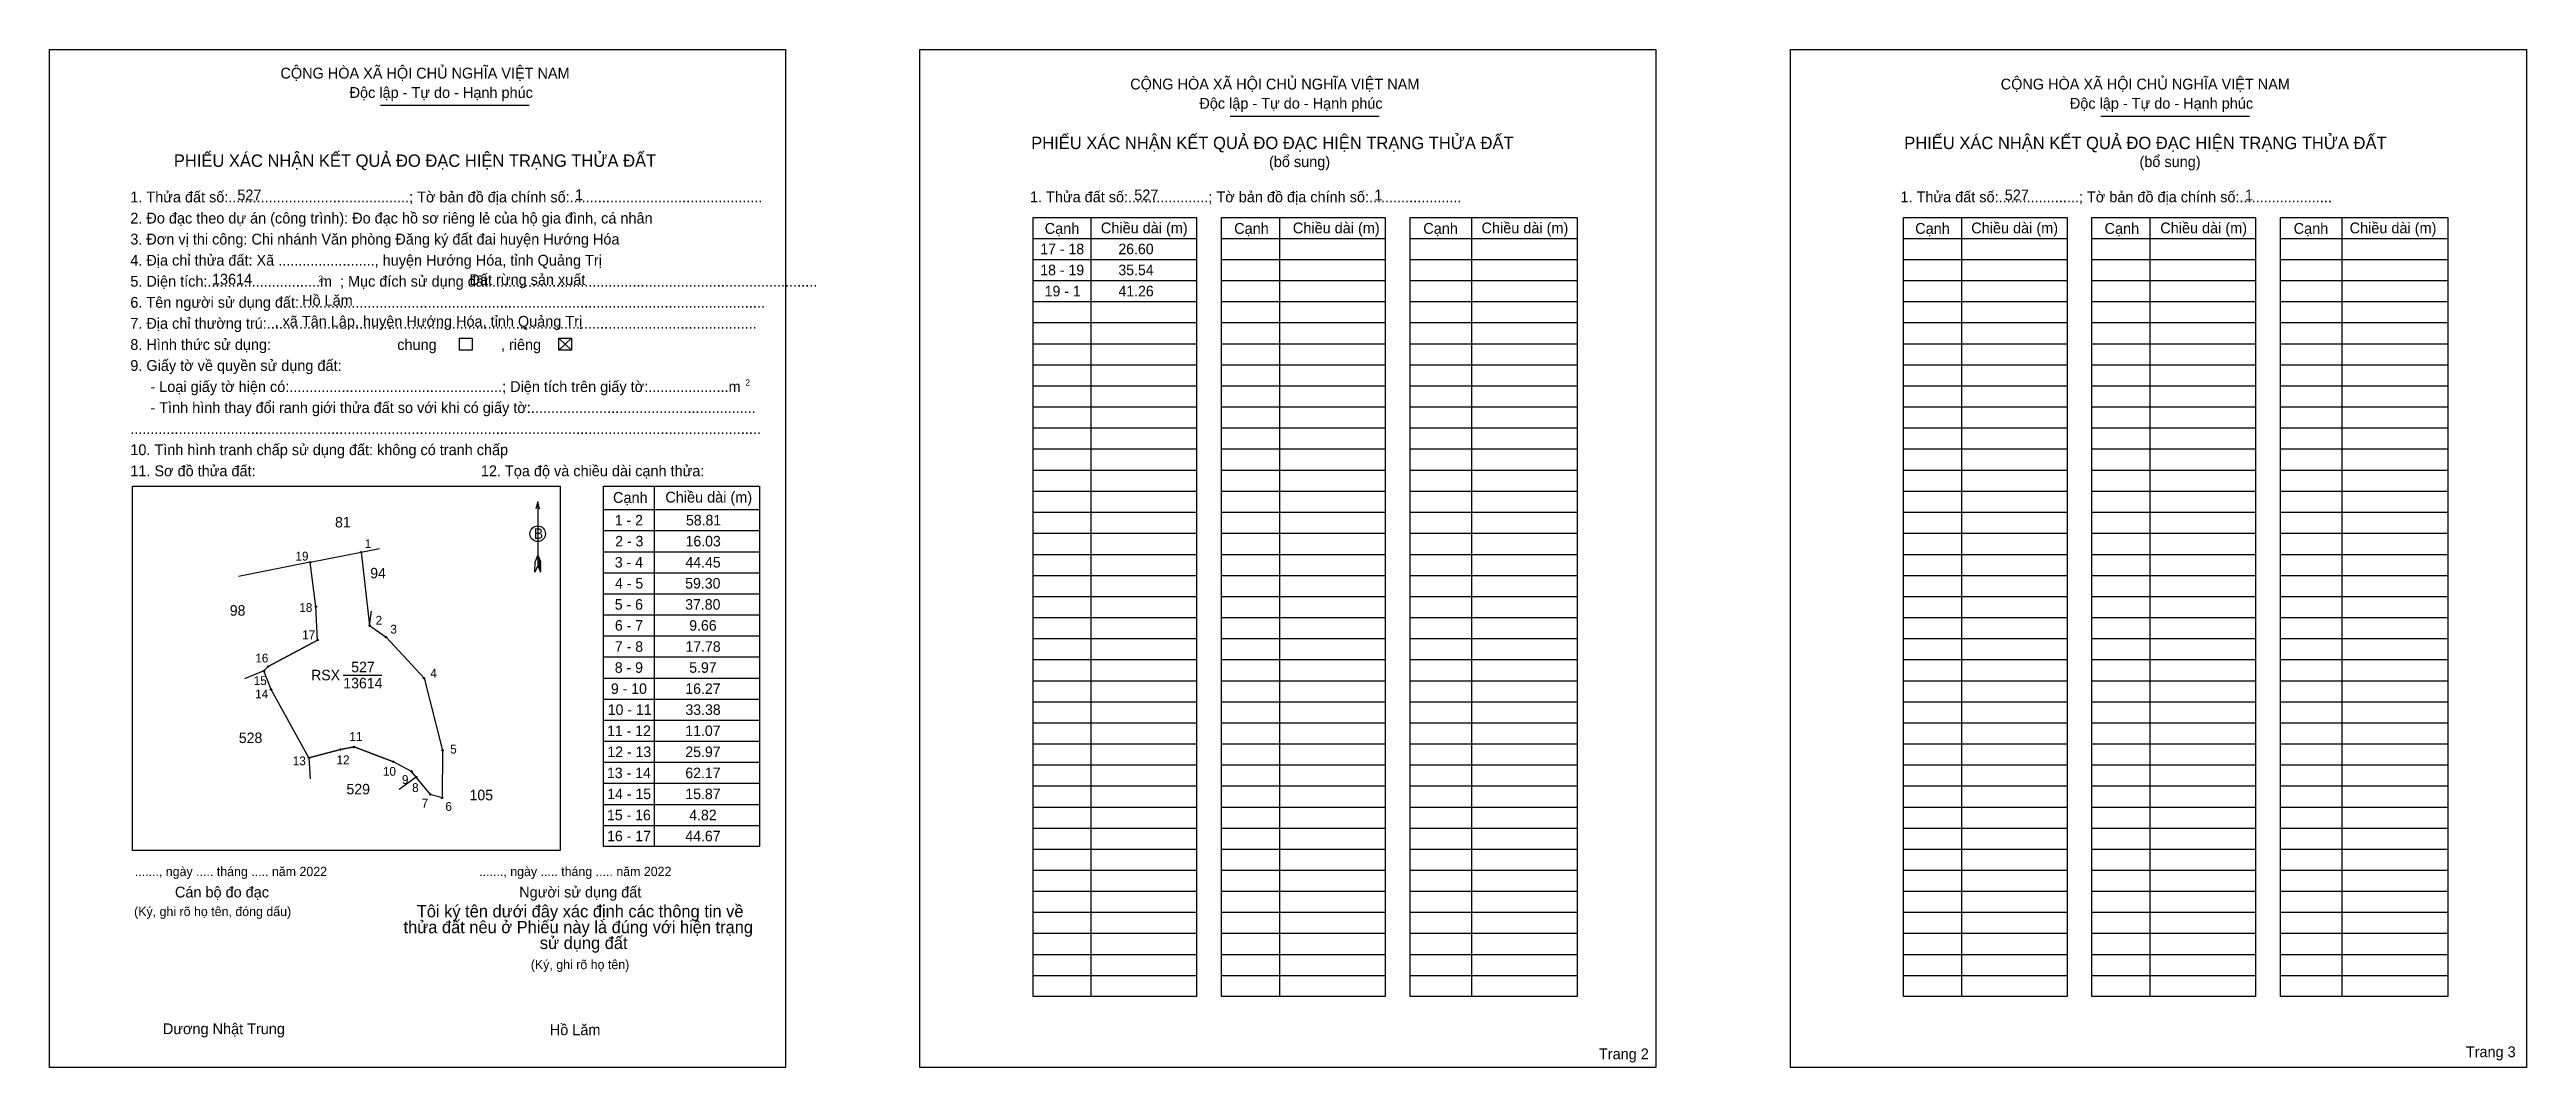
# Model space of a CAD drawing. Extents: x 543590 to 545560, y 1837645 to 1838455.
import ezdxf

# ---------------------------------------------------------------- set-up
doc = ezdxf.new("R2010")
doc.units = 0
for name, color, linetype in [('Level 1', 7, 'Continuous'), ('Level 10', 7, 'Continuous'), ('Level 11', 7, 'Continuous'), ('Level 13', 7, 'Continuous'), ('Level 2', 7, 'Continuous'), ('Level 25', 7, 'Continuous'), ('Level 27', 7, 'Continuous'), ('Level 36', 7, 'Continuous'), ('Level 48', 7, 'Continuous'), ('Level 50', 7, 'Continuous'), ('Level 52', 7, 'Continuous'), ('Level 55', 7, 'Continuous'), ('Level 6', 7, 'Continuous'), ('Level 9', 7, 'Continuous')]:
    doc.layers.add(name, color=color, linetype=linetype)

msp = doc.modelspace()

# ---------------------------------------------------------------- linework, layer by layer
at = {"layer": 'Level 1'}
for p, q in [((543590.3, 1838454.9), (543590.3, 1838454.9)), ((544282.5, 1838454.9), (544282.5, 1838454.9)), ((543853.4, 1838410.6), (543971.8, 1838410.6)), ((544529.3, 1838401.9), (544647.6, 1838401.9)), ((545221.6, 1838401.9), (545339.9, 1838401.9)), ((544418.5, 1838321.4), (544418.5, 1837701.7)), ((544568.4, 1838321.4), (544568.4, 1837701.7)), ((544721.1, 1838321.4), (544721.1, 1837701.7)), ((545110.7, 1838321.4), (545110.7, 1837701.7)), ((545260.7, 1838321.4), (545260.7, 1837701.7)), ((545413.4, 1838321.4), (545413.4, 1837701.7)), ((544372.4, 1838304.7), (544502.5, 1838304.7)), ((544522.3, 1838304.7), (544652.4, 1838304.7)), ((544672.3, 1838304.7), (544805.2, 1838304.7)), ((545064.7, 1838304.7), (545194.8, 1838304.7)), ((545214.6, 1838304.7), (545344.7, 1838304.7)), ((545364.6, 1838304.7), (545497.5, 1838304.7)), ((544372.4, 1838287.9), (544502.5, 1838287.9)), ((544522.3, 1838287.9), (544652.4, 1838287.9)), ((544672.3, 1838287.9), (544805.2, 1838287.9)), ((545064.7, 1838287.9), (545194.8, 1838287.9)), ((545214.6, 1838287.9), (545344.7, 1838287.9)), ((545364.6, 1838287.9), (545497.5, 1838287.9)), ((544372.4, 1838271.2), (544502.5, 1838271.2)), ((544522.3, 1838271.2), (544652.4, 1838271.2)), ((544672.3, 1838271.2), (544805.2, 1838271.2)), ((545064.7, 1838271.2), (545194.8, 1838271.2)), ((545214.6, 1838271.2), (545344.7, 1838271.2)), ((545364.6, 1838271.2), (545497.5, 1838271.2)), ((544372.4, 1838254.4), (544502.5, 1838254.4)), ((544522.3, 1838254.4), (544652.4, 1838254.4)), ((544672.3, 1838254.4), (544805.2, 1838254.4)), ((545064.7, 1838254.4), (545194.8, 1838254.4)), ((545214.6, 1838254.4), (545344.7, 1838254.4)), ((545364.6, 1838254.4), (545497.5, 1838254.4)), ((543995.3, 1838225.3), (544005.3, 1838215.9)), ((543995.3, 1838215.9), (544005.3, 1838225.3)), ((544372.4, 1838237.7), (544502.5, 1838237.7)), ((544522.3, 1838237.7), (544652.4, 1838237.7)), ((544672.3, 1838237.7), (544805.2, 1838237.7)), ((545064.7, 1838237.7), (545194.8, 1838237.7)), ((545214.6, 1838237.7), (545344.7, 1838237.7)), ((545364.6, 1838237.7), (545497.5, 1838237.7)), ((544372.4, 1838220.9), (544502.5, 1838220.9)), ((544372.4, 1838204.2), (544502.5, 1838204.2)), ((544522.3, 1838220.9), (544652.4, 1838220.9)), ((544522.3, 1838204.2), (544652.4, 1838204.2)), ((544672.3, 1838220.9), (544805.2, 1838220.9)), ((544672.3, 1838204.2), (544805.2, 1838204.2)), ((545064.7, 1838220.9), (545194.8, 1838220.9)), ((545064.7, 1838204.2), (545194.8, 1838204.2)), ((545214.6, 1838220.9), (545344.7, 1838220.9)), ((545214.6, 1838204.2), (545344.7, 1838204.2)), ((545364.6, 1838220.9), (545497.5, 1838220.9)), ((545364.6, 1838204.2), (545497.5, 1838204.2)), ((544372.4, 1838187.4), (544502.5, 1838187.4)), ((544522.3, 1838187.4), (544652.4, 1838187.4)), ((544672.3, 1838187.4), (544805.2, 1838187.4)), ((545064.7, 1838187.4), (545194.8, 1838187.4)), ((545214.6, 1838187.4), (545344.7, 1838187.4)), ((545364.6, 1838187.4), (545497.5, 1838187.4)), ((544372.4, 1838170.7), (544502.5, 1838170.7)), ((544522.3, 1838170.7), (544652.4, 1838170.7)), ((544672.3, 1838170.7), (544805.2, 1838170.7)), ((545064.7, 1838170.7), (545194.8, 1838170.7)), ((545214.6, 1838170.7), (545344.7, 1838170.7)), ((545364.6, 1838170.7), (545497.5, 1838170.7)), ((544372.4, 1838153.9), (544502.5, 1838153.9)), ((544522.3, 1838153.9), (544652.4, 1838153.9)), ((544672.3, 1838153.9), (544805.2, 1838153.9)), ((545064.7, 1838153.9), (545194.8, 1838153.9)), ((545214.6, 1838153.9), (545344.7, 1838153.9)), ((545364.6, 1838153.9), (545497.5, 1838153.9)), ((544372.4, 1838137.2), (544502.5, 1838137.2)), ((544522.3, 1838137.2), (544652.4, 1838137.2)), ((544672.3, 1838137.2), (544805.2, 1838137.2)), ((545064.7, 1838137.2), (545194.8, 1838137.2)), ((545214.6, 1838137.2), (545344.7, 1838137.2)), ((545364.6, 1838137.2), (545497.5, 1838137.2)), ((543656.2, 1838107.6), (543656.2, 1838107.6)), ((544071, 1838107.7), (544071, 1837821)), ((544372.4, 1838120.4), (544502.5, 1838120.4)), ((544522.3, 1838120.4), (544652.4, 1838120.4)), ((544672.3, 1838120.4), (544805.2, 1838120.4)), ((545064.7, 1838120.4), (545194.8, 1838120.4)), ((545214.6, 1838120.4), (545344.7, 1838120.4)), ((545364.6, 1838120.4), (545497.5, 1838120.4)), ((543978.5, 1838095.1), (543978.5, 1838044.4)), ((544030.8, 1838089), (544155, 1838089)), ((544372.4, 1838103.7), (544502.5, 1838103.7)), ((544372.4, 1838086.9), (544502.5, 1838086.9)), ((544522.3, 1838103.7), (544652.4, 1838103.7)), ((544522.3, 1838086.9), (544652.4, 1838086.9)), ((544672.3, 1838103.7), (544805.2, 1838103.7)), ((544672.3, 1838086.9), (544805.2, 1838086.9)), ((545064.7, 1838103.7), (545194.8, 1838103.7)), ((545064.7, 1838086.9), (545194.8, 1838086.9)), ((545214.6, 1838103.7), (545344.7, 1838103.7)), ((545214.6, 1838086.9), (545344.7, 1838086.9)), ((545364.6, 1838103.7), (545497.5, 1838103.7)), ((545364.6, 1838086.9), (545497.5, 1838086.9)), ((544030.8, 1838072.3), (544155, 1838072.3)), ((544372.4, 1838070.2), (544502.5, 1838070.2)), ((544522.3, 1838070.2), (544652.4, 1838070.2)), ((544672.3, 1838070.2), (544805.2, 1838070.2)), ((545064.7, 1838070.2), (545194.8, 1838070.2)), ((545214.6, 1838070.2), (545344.7, 1838070.2)), ((545364.6, 1838070.2), (545497.5, 1838070.2)), ((543976.2, 1838039.3), (543976.4, 1838047.6)), ((543978.5, 1838052.8), (543976.4, 1838047.6)), ((543978.5, 1838052.8), (543980.6, 1838047.6)), ((543978.5, 1838052.1), (543980.6, 1838046.9)), ((543978.5, 1838051.4), (543980.6, 1838046.2)), ((543978.5, 1838050.6), (543980.7, 1838045.4)), ((543978.5, 1838049.9), (543980.7, 1838044.7)), ((543978.5, 1838049.1), (543980.7, 1838043.9)), ((543978.5, 1838048.4), (543980.7, 1838043.1)), ((543978.5, 1838047.7), (543980.7, 1838042.4)), ((543978.5, 1838047), (543980.7, 1838041.6)), ((543978.5, 1838046.2), (543980.7, 1838040.9)), ((543978.5, 1838045.5), (543980.7, 1838040.2)), ((543980.7, 1838039.3), (543980.6, 1838047.6)), ((544030.8, 1838055.5), (544155, 1838055.5)), ((544372.4, 1838053.4), (544502.5, 1838053.4)), ((544522.3, 1838053.4), (544652.4, 1838053.4)), ((544672.3, 1838053.4), (544805.2, 1838053.4)), ((545064.7, 1838053.4), (545194.8, 1838053.4)), ((545214.6, 1838053.4), (545344.7, 1838053.4)), ((545364.6, 1838053.4), (545497.5, 1838053.4)), ((543978.5, 1838044.4), (543976.2, 1838039.3)), ((543978.5, 1838044.4), (543980.7, 1838039.3)), ((544030.8, 1838038.8), (544155, 1838038.8)), ((544372.4, 1838036.7), (544502.5, 1838036.7)), ((544522.3, 1838036.7), (544652.4, 1838036.7)), ((544672.3, 1838036.7), (544805.2, 1838036.7)), ((545064.7, 1838036.7), (545194.8, 1838036.7)), ((545214.6, 1838036.7), (545344.7, 1838036.7)), ((545364.6, 1838036.7), (545497.5, 1838036.7)), ((544030.8, 1838022), (544155, 1838022)), ((544030.8, 1838005.3), (544155, 1838005.3)), ((544372.4, 1838019.9), (544502.5, 1838019.9)), ((544522.3, 1838019.9), (544652.4, 1838019.9)), ((544672.3, 1838019.9), (544805.2, 1838019.9)), ((545064.7, 1838019.9), (545194.8, 1838019.9)), ((545214.6, 1838019.9), (545344.7, 1838019.9)), ((545364.6, 1838019.9), (545497.5, 1838019.9)), ((544030.8, 1837988.5), (544155, 1837988.5)), ((544372.4, 1838003.2), (544502.5, 1838003.2)), ((544372.4, 1837986.4), (544502.5, 1837986.4)), ((544522.3, 1838003.2), (544652.4, 1838003.2)), ((544522.3, 1837986.4), (544652.4, 1837986.4)), ((544672.3, 1838003.2), (544805.2, 1838003.2)), ((544672.3, 1837986.4), (544805.2, 1837986.4)), ((545064.7, 1838003.2), (545194.8, 1838003.2)), ((545064.7, 1837986.4), (545194.8, 1837986.4)), ((545214.6, 1838003.2), (545344.7, 1838003.2)), ((545214.6, 1837986.4), (545344.7, 1837986.4)), ((545364.6, 1838003.2), (545497.5, 1838003.2)), ((545364.6, 1837986.4), (545497.5, 1837986.4)), ((544030.8, 1837971.8), (544155, 1837971.8)), ((544372.4, 1837969.7), (544502.5, 1837969.7)), ((544522.3, 1837969.7), (544652.4, 1837969.7)), ((544672.3, 1837969.7), (544805.2, 1837969.7)), ((545064.7, 1837969.7), (545194.8, 1837969.7)), ((545214.6, 1837969.7), (545344.7, 1837969.7)), ((545364.6, 1837969.7), (545497.5, 1837969.7)), ((544030.8, 1837955), (544155, 1837955)), ((544372.4, 1837952.9), (544502.5, 1837952.9)), ((544522.3, 1837952.9), (544652.4, 1837952.9)), ((544672.3, 1837952.9), (544805.2, 1837952.9)), ((545064.7, 1837952.9), (545194.8, 1837952.9)), ((545214.6, 1837952.9), (545344.7, 1837952.9)), ((545364.6, 1837952.9), (545497.5, 1837952.9)), ((544030.8, 1837938.3), (544155, 1837938.3)), ((544372.4, 1837936.2), (544502.5, 1837936.2)), ((544522.3, 1837936.2), (544652.4, 1837936.2)), ((544672.3, 1837936.2), (544805.2, 1837936.2)), ((545064.7, 1837936.2), (545194.8, 1837936.2)), ((545214.6, 1837936.2), (545344.7, 1837936.2)), ((545364.6, 1837936.2), (545497.5, 1837936.2)), ((544030.8, 1837921.5), (544155, 1837921.5)), ((544372.4, 1837919.4), (544502.5, 1837919.4)), ((544522.3, 1837919.4), (544652.4, 1837919.4)), ((544672.3, 1837919.4), (544805.2, 1837919.4)), ((545064.7, 1837919.4), (545194.8, 1837919.4)), ((545214.6, 1837919.4), (545344.7, 1837919.4)), ((545364.6, 1837919.4), (545497.5, 1837919.4)), ((544030.8, 1837904.8), (544155, 1837904.8)), ((544030.8, 1837888), (544155, 1837888)), ((544372.4, 1837902.7), (544502.5, 1837902.7)), ((544522.3, 1837902.7), (544652.4, 1837902.7)), ((544672.3, 1837902.7), (544805.2, 1837902.7)), ((545064.7, 1837902.7), (545194.8, 1837902.7)), ((545214.6, 1837902.7), (545344.7, 1837902.7)), ((545364.6, 1837902.7), (545497.5, 1837902.7)), ((544030.8, 1837871.3), (544155, 1837871.3)), ((544372.4, 1837885.9), (544502.5, 1837885.9)), ((544372.4, 1837869.2), (544502.5, 1837869.2)), ((544522.3, 1837885.9), (544652.4, 1837885.9)), ((544522.3, 1837869.2), (544652.4, 1837869.2)), ((544672.3, 1837885.9), (544805.2, 1837885.9)), ((544672.3, 1837869.2), (544805.2, 1837869.2)), ((545064.7, 1837885.9), (545194.8, 1837885.9)), ((545064.7, 1837869.2), (545194.8, 1837869.2)), ((545214.6, 1837885.9), (545344.7, 1837885.9)), ((545214.6, 1837869.2), (545344.7, 1837869.2)), ((545364.6, 1837885.9), (545497.5, 1837885.9)), ((545364.6, 1837869.2), (545497.5, 1837869.2)), ((544030.8, 1837854.5), (544155, 1837854.5)), ((544372.4, 1837852.4), (544502.5, 1837852.4)), ((544522.3, 1837852.4), (544652.4, 1837852.4)), ((544672.3, 1837852.4), (544805.2, 1837852.4)), ((545064.7, 1837852.4), (545194.8, 1837852.4)), ((545214.6, 1837852.4), (545344.7, 1837852.4)), ((545364.6, 1837852.4), (545497.5, 1837852.4)), ((544030.8, 1837837.8), (544155, 1837837.8)), ((544372.4, 1837835.7), (544502.5, 1837835.7)), ((544522.3, 1837835.7), (544652.4, 1837835.7)), ((544672.3, 1837835.7), (544805.2, 1837835.7)), ((545064.7, 1837835.7), (545194.8, 1837835.7)), ((545214.6, 1837835.7), (545344.7, 1837835.7)), ((545364.6, 1837835.7), (545497.5, 1837835.7)), ((543996.4, 1837817.8), (543996.4, 1837817.8)), ((544372.4, 1837818.9), (544502.5, 1837818.9)), ((544522.3, 1837818.9), (544652.4, 1837818.9)), ((544672.3, 1837818.9), (544805.2, 1837818.9)), ((545064.7, 1837818.9), (545194.8, 1837818.9)), ((545214.6, 1837818.9), (545344.7, 1837818.9)), ((545364.6, 1837818.9), (545497.5, 1837818.9)), ((544372.4, 1837802.2), (544502.5, 1837802.2)), ((544522.3, 1837802.2), (544652.4, 1837802.2)), ((544672.3, 1837802.2), (544805.2, 1837802.2)), ((545064.7, 1837802.2), (545194.8, 1837802.2)), ((545214.6, 1837802.2), (545344.7, 1837802.2)), ((545364.6, 1837802.2), (545497.5, 1837802.2)), ((544372.4, 1837785.5), (544502.5, 1837785.5)), ((544522.3, 1837785.5), (544652.4, 1837785.5)), ((544672.3, 1837785.5), (544805.2, 1837785.5)), ((545064.7, 1837785.5), (545194.8, 1837785.5)), ((545214.6, 1837785.5), (545344.7, 1837785.5)), ((545364.6, 1837785.5), (545497.5, 1837785.5)), ((544372.4, 1837768.7), (544502.5, 1837768.7)), ((544372.4, 1837752), (544502.5, 1837752)), ((544522.3, 1837768.7), (544652.4, 1837768.7)), ((544522.3, 1837752), (544652.4, 1837752)), ((544672.3, 1837768.7), (544805.2, 1837768.7)), ((544672.3, 1837752), (544805.2, 1837752)), ((545064.7, 1837768.7), (545194.8, 1837768.7)), ((545064.7, 1837752), (545194.8, 1837752)), ((545214.6, 1837768.7), (545344.7, 1837768.7)), ((545214.6, 1837752), (545344.7, 1837752)), ((545364.6, 1837768.7), (545497.5, 1837768.7)), ((545364.6, 1837752), (545497.5, 1837752)), ((544372.4, 1837735.2), (544502.5, 1837735.2)), ((544522.3, 1837735.2), (544652.4, 1837735.2)), ((544672.3, 1837735.2), (544805.2, 1837735.2)), ((545064.7, 1837735.2), (545194.8, 1837735.2)), ((545214.6, 1837735.2), (545344.7, 1837735.2)), ((545364.6, 1837735.2), (545497.5, 1837735.2)), ((544372.4, 1837718.5), (544502.5, 1837718.5)), ((544522.3, 1837718.5), (544652.4, 1837718.5)), ((544672.3, 1837718.5), (544805.2, 1837718.5)), ((545064.7, 1837718.5), (545194.8, 1837718.5)), ((545214.6, 1837718.5), (545344.7, 1837718.5)), ((545364.6, 1837718.5), (545497.5, 1837718.5)), ((544175.6, 1837645.3), (544175.6, 1837645.3)), ((544867.8, 1837645.3), (544867.8, 1837645.3))]:
    msp.add_line(p, q, dxfattribs=at)
for points in [[(544372.4, 1838321.4), (544502.5, 1838321.4), (544502.5, 1837701.7), (544372.4, 1837701.7)], [(544522.3, 1838321.4), (544652.4, 1838321.4), (544652.4, 1837701.7), (544522.3, 1837701.7)], [(544672.3, 1838321.4), (544805.2, 1838321.4), (544805.2, 1837701.7), (544672.3, 1837701.7)], [(545064.7, 1838321.4), (545194.8, 1838321.4), (545194.8, 1837701.7), (545064.7, 1837701.7)], [(545214.6, 1838321.4), (545344.7, 1838321.4), (545344.7, 1837701.7), (545214.6, 1837701.7)], [(545364.6, 1838321.4), (545497.5, 1838321.4), (545497.5, 1837701.7), (545364.6, 1837701.7)], [(543656.2, 1838107.6), (543996.4, 1838107.6), (543996.4, 1837817.8), (543656.2, 1837817.8)], [(544030.8, 1838107.7), (544155, 1838107.7), (544155, 1837821), (544030.8, 1837821)]]:
    msp.add_lwpolyline(points, close=True, dxfattribs=at)
msp.add_lwpolyline([(543979.9, 1838089.7), (543978.5, 1838095.1), (543977, 1838089.7)], dxfattribs=at)
msp.add_circle((543978.5, 1838069.8), 6.18, dxfattribs=at)
at = {"layer": 'Level 10'}
msp.add_lwpolyline([(543760.7, 1837960.7), (543764, 1837964.2), (543803.4, 1837985.2), (543802.1, 1838011.8), (543797.6, 1838047.1), (543838, 1838055.1), (543844.8, 1837996.7), (543857.9, 1837987.5), (543888.1, 1837954.9), (543902.8, 1837897.5), (543902.5, 1837859.7), (543893.2, 1837862.5), (543881.9, 1837876.2), (543878.2, 1837880.8), (543863.8, 1837888.4), (543832.5, 1837900.2), (543821.6, 1837898.1), (543796.5, 1837891.5), (543766.4, 1837945.9)], close=True, dxfattribs=at)
at = {"layer": 'Level 11'}
for centre in [(543797.6, 1838047.1), (543838, 1838055.1), (543802.1, 1838011.8), (543803.4, 1837985.2), (543844.8, 1837996.7), (543857.9, 1837987.5), (543760.7, 1837960.7), (543760.7, 1837960.7), (543764, 1837964.2), (543766.4, 1837945.9), (543888.1, 1837954.9), (543796.5, 1837891.5), (543821.6, 1837898.1), (543832.5, 1837900.2), (543863.8, 1837888.4), (543902.8, 1837897.5), (543878.2, 1837880.8), (543881.9, 1837876.2), (543893.2, 1837862.5), (543902.5, 1837859.7)]:
    msp.add_circle(centre, 0.558, dxfattribs=at)
at = {"layer": 'Level 2'}
for points in [[(543590.3, 1838454.9), (544175.6, 1838454.9), (544175.6, 1837645.3), (543590.3, 1837645.3)], [(544282.5, 1838454.9), (544867.8, 1838454.9), (544867.8, 1837645.3), (544282.5, 1837645.3)], [(544974.8, 1838454.9), (545560.1, 1838454.9), (545560.1, 1837645.3), (544974.8, 1837645.3)]]:
    msp.add_lwpolyline(points, close=True, dxfattribs=at)
at = {"layer": 'Level 25'}
for p, q in [((543803.4, 1837985.2), (543764, 1837964.2)), ((543796.5, 1837891.5), (543821.6, 1837898.1)), ((543821.6, 1837898.1), (543832.5, 1837900.2)), ((543832.5, 1837900.2), (543863.8, 1837888.4))]:
    msp.add_line(p, q, dxfattribs=at)
at = {"layer": 'Level 27'}
for p, q in [((543760.7, 1837960.7), (543745.2, 1837954.3)), ((543796.5, 1837891.5), (543797.4, 1837874.8)), ((543881.9, 1837876.2), (543868.4, 1837866.4))]:
    msp.add_line(p, q, dxfattribs=at)
at = {"layer": 'Level 50'}
for points in [[(543916.2, 1838225.3), (543926.3, 1838225.3), (543926.3, 1838215.9), (543916.2, 1838215.9)], [(543995.3, 1838225.3), (544005.3, 1838225.3), (544005.3, 1838215.9), (543995.3, 1838215.9)]]:
    msp.add_lwpolyline(points, close=True, dxfattribs=at)
at = {"layer": 'Level 9'}
for p, q in [((543797.6, 1838047.1), (543740.5, 1838035.8)), ((543838, 1838055.1), (543852.6, 1838058)), ((543844.8, 1837996.7), (543846.3, 1838008.2)), ((543823.9, 1837957.4), (543854.5, 1837957.4))]:
    msp.add_line(p, q, dxfattribs=at)

# ---------------------------------------------------------------- texts
at = {"layer": 'Level 1'}
for s, height, p in [('CỘNG HÒA XÃ HỘI CHỦ NGHĨA VIỆT NAM', 8.598, (543773.9, 1838431.8)), ('Độc lập - Tự do - Hạnh phúc', 8.598, (543828.9, 1838416.4)), ('CỘNG HÒA XÃ HỘI CHỦ NGHĨA VIỆT NAM', 8.598, (544449.7, 1838423.1)), ('CỘNG HÒA XÃ HỘI CHỦ NGHĨA VIỆT NAM', 8.598, (545142, 1838423.1)), ('Độc lập - Tự do - Hạnh phúc', 8.598, (544504.7, 1838407.8)), ('Độc lập - Tự do - Hạnh phúc', 8.598, (545197, 1838407.8)), ('PHIẾU XÁC NHẬN KẾT QUẢ ĐO ĐẠC HIỆN TRẠNG THỬA ĐẤT', 9.827, (544371, 1838375.7)), ('PHIẾU XÁC NHẬN KẾT QUẢ ĐO ĐẠC HIỆN TRẠNG THỬA ĐẤT', 9.827, (545065.3, 1838375.7)), ('PHIẾU XÁC NHẬN KẾT QUẢ ĐO ĐẠC HIỆN TRẠNG THỬA ĐẤT', 9.827, (543689.1, 1838361.6)), ('(bổ sung)', 8.6, (544560.1, 1838361.4)), ('(bổ sung)', 8.6, (545252.4, 1838361.4)), ('1. Thửa đất số:.............................................; Tờ bản đồ địa chính số:................................................', 8.5975, (543654.5, 1838333.3)), ('1. Thửa đất số:....................; Tờ bản đồ địa chính số:.......................', 8.598, (544370, 1838333.4)), ('1. Thửa đất số:....................; Tờ bản đồ địa chính số:.......................', 8.598, (545062.3, 1838333.4)), ('2. Đo đạc theo dự án (công trình): Đo đạc hồ sơ riêng lẻ của hộ gia đình, cá nhân', 8.598, (543654.5, 1838316.5)), ('3. Đơn vị thi công: Chi nhánh Văn phòng Đăng ký đất đai huyện Hướng Hóa', 8.598, (543654.5, 1838299.8)), ('Cạnh', 8.6, (544381.7, 1838308.3)), ('Chiều dài (m)', 8.598, (544426.4, 1838308.7)), ('Cạnh', 8.6, (544532.4, 1838308.3)), ('Chiều dài (m)', 8.598, (544579.1, 1838308.7)), ('Cạnh', 8.6, (544682.8, 1838308.3)), ('Chiều dài (m)', 8.598, (544729.1, 1838308.7)), ('Cạnh', 8.6, (545074, 1838308.3)), ('Chiều dài (m)', 8.598, (545118.6, 1838308.7)), ('Cạnh', 8.6, (545224.6, 1838308.3)), ('Chiều dài (m)', 8.598, (545268.9, 1838308.7)), ('Cạnh', 8.6, (545375, 1838308.3)), ('Chiều dài (m)', 8.598, (545419.5, 1838308.7)), ('4. Địa chỉ thửa đất: Xã ........................, huyện Hướng Hóa, tỉnh Quảng Trị', 8.598, (543654.5, 1838283)), ('5. Diện tích:............................m  ; Mục đích sử dụng đất:.................................................................................', 8.5975, (543654.5, 1838266.3)), ('2', 4.91, (543804.1, 1838270.2)), ('6. Tên người sử dụng đất:....................................................................................................................', 8.5975, (543654.5, 1838249.5)), ('7. Địa chỉ thường trú:..........................................................................................................................', 8.5975, (543654.5, 1838232.8)), ('chung                , riêng', 8.598, (543866.8, 1838215.9)), ('9. Giấy tờ về quyền sử dụng đất:', 8.598, (543654.5, 1838199.3)), ('     - Loại giấy tờ hiện có:.....................................................; Diện tích trên giấy tờ:....................m', 8.5975, (543654.5, 1838182.5)), ('2', 4.91, (544143.7, 1838187.6)), ('     - Tình hình thay đổi ranh giới thửa đất so với khi có giấy tờ:........................................................', 8.5975, (543654.5, 1838165.8)), ('.............................................................................................................................................................', 8.5975, (543654.5, 1838149)), ('10. Tình hình tranh chấp sử dụng đất: không có tranh chấp', 8.598, (543654.5, 1838132.3)), ('11. Sơ đồ thửa đất:', 8.598, (543654.5, 1838115.5)), ('12. Tọa độ và chiều dài cạnh thửa:', 8.598, (543933.3, 1838115.5)), ('Chiều dài (m)', 8.598, (544080, 1838094.6)), ('Cạnh', 8.6, (544038.4, 1838094.3)), ('B', 8.37, (543975.4, 1838065.7)), ('......., ngày ..... tháng ..... năm 2022', 7.37, (543658.1, 1837797.5)), ('Cán bộ đo đạc', 8.598, (543690, 1837780.5)), ('......., ngày ..... tháng ..... năm 2022', 7.37, (543932, 1837797.5)), ('Người sử dụng đất', 8.598, (543963.8, 1837780.5)), ('(Ký, ghi rõ họ tên, đóng dấu)', 7.37, (543657.5, 1837765.7)), ('Tôi ký tên dưới đây xác định các thông tin về', 9.77, (543882.3, 1837764.7)), ('thửa đất nêu ở Phiếu này là đúng với hiện trạng', 9.77, (543871.8, 1837752.1)), ('sử dụng đất', 9.77, (543980.2, 1837739.5)), ('(Ký, ghi rõ họ tên)', 7.37, (543973, 1837723.5)), ('Dương Nhật Trung', 8.598, (543680.4, 1837671.8)), ('Trang 2', 8.6, (544822.5, 1837651.8)), ('Trang 3', 8.6, (545511.9, 1837653.5))]:
    msp.add_text(s, height=height, dxfattribs=at).set_placement(p)
at = {"layer": 'Level 13'}
for s, p in [('527', (543830.2, 1837959.6)), ('RSX', (543798.3, 1837953.2)), ('13614', (543823.9, 1837946.8))]:
    msp.add_text(s, height=8.37, dxfattribs=at).set_placement(p)
at = {"layer": 'Level 36'}
for s, p in [('81', (543817.3, 1838074.8)), ('94', (543845.3, 1838034.3)), ('98', (543733.6, 1838004.6)), ('528', (543740.8, 1837903.3)), ('529', (543826.4, 1837862.5)), ('105', (543924.3, 1837857.8))]:
    msp.add_text(s, height=8.37, dxfattribs=at).set_placement(p)
at = {"layer": 'Level 48'}
msp.add_text('8. Hình thức sử dụng:', height=8.598, dxfattribs=at).set_placement((543654.5, 1838216))
at = {"layer": 'Level 52'}
for s, p in [('18 - 19', (544378.2, 1838275.4)), ('17 - 18', (544378.2, 1838292.1)), ('35.54', (544440.3, 1838275.4)), ('26.60', (544440.3, 1838292.1)), ('19 - 1', (544381.7, 1838258.6)), ('41.26', (544440.4, 1838258.6)), ('1 - 2', (544039.8, 1838076.4)), ('58.81', (544096.4, 1838076.4)), ('2 - 3', (544040.1, 1838059.7)), ('16.03', (544096.1, 1838059.7)), ('3 - 4', (544039.8, 1838042.9)), ('44.45', (544096, 1838042.9)), ('4 - 5', (544040, 1838026.2)), ('59.30', (544095.8, 1838026.2)), ('5 - 6', (544039.8, 1838009.4)), ('37.80', (544095.8, 1838009.4)), ('6 - 7', (544039.9, 1837992.7)), ('9.66', (544099, 1837992.7)), ('8 - 9', (544039.8, 1837959.2)), ('7 - 8', (544039.9, 1837975.9)), ('17.78', (544096, 1837975.9)), ('5.97', (544099, 1837959.2)), ('9 - 10', (544036.7, 1837942.4)), ('16.27', (544095.9, 1837942.4)), ('10 - 11', (544034.2, 1837925.7)), ('33.38', (544096, 1837925.7)), ('11 - 12', (544033.7, 1837908.9)), ('11.07', (544095.9, 1837908.9)), ('12 - 13', (544033.9, 1837892.2)), ('25.97', (544095.9, 1837892.2)), ('13 - 14', (544033.6, 1837875.4)), ('62.17', (544095.9, 1837875.4)), ('15 - 16', (544033.6, 1837841.9)), ('14 - 15', (544033.8, 1837858.7)), ('15.87', (544095.9, 1837858.7)), ('4.82', (544099, 1837841.9)), ('16 - 17', (544033.7, 1837825.2)), ('44.67', (544095.9, 1837825.2))]:
    msp.add_text(s, height=8.37, dxfattribs=at).set_placement(p)
at = {"layer": 'Level 55'}
for s, p in [('19', (543797.4, 1838047.1)), ('1', (543838, 1838055.1)), ('18', (543801.9, 1838011.8)), ('2', (543844.7, 1837996.7)), ('3', (543857.8, 1837987.5)), ('17', (543803.2, 1837985.2)), ('15', (543760.5, 1837960.7)), ('16', (543763.8, 1837964.2)), ('14', (543766.2, 1837945.9)), ('4', (543888, 1837954.9)), ('13', (543796.3, 1837891.5)), ('12', (543821.4, 1837898.1)), ('11', (543832.3, 1837900.2)), ('10', (543863.6, 1837888.4)), ('5', (543902.8, 1837897.5)), ('9', (543878.1, 1837880.8)), ('8', (543881.9, 1837876.2)), ('7', (543893.2, 1837862.5)), ('6', (543902.4, 1837859.7))]:
    msp.add_text(s, height=0.279, dxfattribs=at).set_placement(p)
at = {"layer": 'Level 6'}
for s, height, p in [('527', 8.6, (543739.6, 1838334.9)), ('1', 8.6, (544008.1, 1838335)), ('527', 8.6, (544452.9, 1838334.9)), ('1', 8.6, (544643.9, 1838334.9)), ('527', 8.6, (545145.2, 1838334.9)), ('1', 8.6, (545336.2, 1838334.9)), ('13614', 8.6, (543719.4, 1838267.9)), ('Đất rừng sản xuất', 8.598, (543924.3, 1838267.6)), (', xã Tân Lập, huyện Hướng Hóa, tỉnh Quảng Trị', 8.598, (543769.2, 1838234.4)), ('Hồ Lăm', 8.6, (543791.1, 1838251.1)), ('Hồ Lăm', 8.6, (543988.1, 1837671))]:
    msp.add_text(s, height=height, dxfattribs=at).set_placement(p)
at = {"layer": 'Level 9'}
for s, p in [('1', (543841, 1838058.4)), ('19', (543785.8, 1838048.5)), ('18', (543788.9, 1838007.6)), ('17', (543791.2, 1837985.9)), ('2', (543849.6, 1837997.5)), ('3', (543861.3, 1837990.4)), ('16', (543753.9, 1837967.4)), ('15', (543752.6, 1837949.5)), ('4', (543893.1, 1837955.4)), ('14', (543753.8, 1837938.9)), ('11', (543828.7, 1837905)), ('13', (543783.7, 1837885.7)), ('12', (543818.5, 1837886.5)), ('5', (543908.9, 1837895)), ('10', (543855.4, 1837877.3)), ('9', (543870.5, 1837870.8)), ('8', (543878.6, 1837864.4)), ('7', (543886.2, 1837852)), ('6', (543905.1, 1837849.4))]:
    msp.add_text(s, height=6.98, dxfattribs=at).set_placement(p)

doc.saveas('drawing.dxf')
